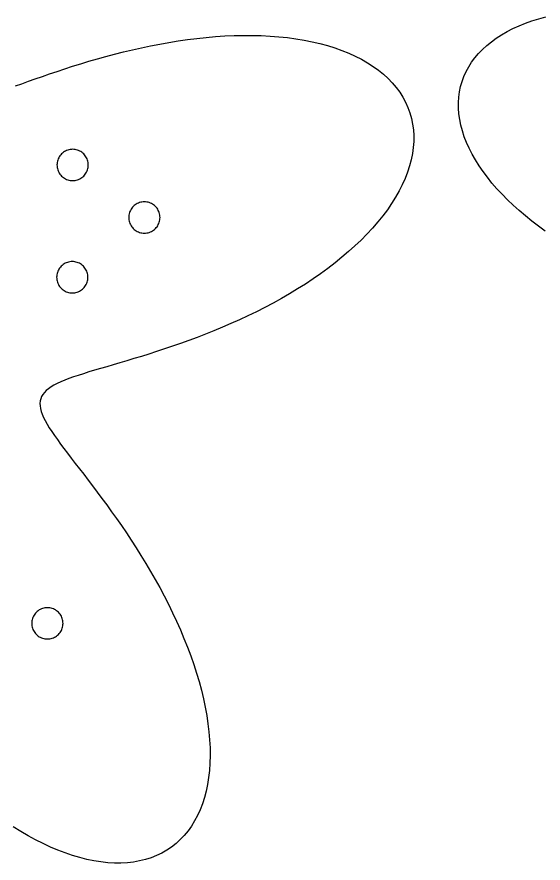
# Model space of a CAD drawing. Header units: millimetres. Extents: x 0 to 479, y 10 to 280.
# Drawn here: x 201.1 to 248.2, y 172.3 to 248 of the extents above; entities that cross this region are included whole.
import ezdxf

# ---------------------------------------------------------------- set-up
doc = ezdxf.new("R2010")
doc.units = ezdxf.units.MM
doc.layers.add('CUT', color=1, linetype='Continuous')

msp = doc.modelspace()

# ---------------------------------------------------------------- linework, layer by layer
at = {"layer": 'CUT'}
for points in [[(248.366, 228.839), (247.755, 229.284), (247.162, 229.739), (246.587, 230.202), (246.032, 230.675), (245.498, 231.155), (244.986, 231.643), (244.499, 232.138), (244.035, 232.638), (243.597, 233.144), (243.186, 233.655), (242.803, 234.169), (242.448, 234.687), (242.122, 235.206), (241.826, 235.727), (241.56, 236.249), (241.326, 236.77), (241.124, 237.29), (240.954, 237.808), (240.817, 238.322), (240.713, 238.833), (240.642, 239.34), (240.604, 239.84), (240.601, 240.334), (240.631, 240.82), (240.694, 241.298), (240.792, 241.767), (240.923, 242.226), (241.087, 242.674), (241.283, 243.111), (241.513, 243.535), (241.775, 243.946), (242.068, 244.344), (242.392, 244.727), (242.747, 245.094), (243.132, 245.447), (243.545, 245.782), (243.987, 246.101), (244.456, 246.403), (244.952, 246.687), (245.473, 246.953), (246.019, 247.201), (246.588, 247.429), (247.18, 247.639), (247.792, 247.83), (248.425, 248.001)], [(200.957, 241.828), (201.527, 242.031), (202.117, 242.242), (202.728, 242.458), (203.359, 242.68), (204.01, 242.904), (204.679, 243.131), (205.367, 243.358), (206.071, 243.586), (206.793, 243.811), (207.53, 244.034), (208.281, 244.253), (209.046, 244.467), (209.824, 244.674), (210.613, 244.874), (211.412, 245.066), (212.22, 245.247), (213.036, 245.419), (213.859, 245.578), (214.686, 245.725), (215.518, 245.859), (216.352, 245.978), (217.187, 246.083), (218.023, 246.171), (218.856, 246.243), (219.686, 246.297), (220.512, 246.333), (221.331, 246.352), (222.143, 246.351), (222.946, 246.33), (223.739, 246.29), (224.519, 246.23), (225.287, 246.15), (226.039, 246.049), (226.776, 245.927), (227.495, 245.784), (228.195, 245.621), (228.874, 245.437), (229.533, 245.232), (230.168, 245.007), (230.78, 244.761), (231.366, 244.495), (231.926, 244.209), (232.458, 243.904), (232.962, 243.58), (233.437, 243.237), (233.882, 242.876), (234.295, 242.498), (234.676, 242.103), (235.025, 241.691), (235.34, 241.264), (235.621, 240.823), (235.867, 240.367), (236.079, 239.898), (236.255, 239.416), (236.396, 238.923), (236.5, 238.419), (236.569, 237.906), (236.601, 237.383), (236.597, 236.852), (236.557, 236.315), (236.48, 235.771), (236.369, 235.222), (236.221, 234.669), (236.038, 234.113), (235.821, 233.554), (235.57, 232.994), (235.285, 232.434), (234.967, 231.874), (234.616, 231.316), (234.235, 230.76), (233.823, 230.207), (233.381, 229.659), (232.911, 229.115), (232.413, 228.577), (231.889, 228.046), (231.339, 227.522), (230.766, 227.006), (230.17, 226.498), (229.552, 226), (228.914, 225.511), (228.258, 225.033), (227.584, 224.566), (226.895, 224.111), (226.191, 223.667), (225.475, 223.235), (224.747, 222.815), (224.01, 222.409), (223.265, 222.015), (222.514, 221.634), (221.758, 221.267), (220.999, 220.912), (220.238, 220.571), (220.238, 220.571), (219.477, 220.243), (218.718, 219.928), (217.962, 219.627), (217.211, 219.337), (216.467, 219.061), (215.73, 218.796), (215.003, 218.543), (214.287, 218.302), (213.583, 218.071), (212.893, 217.851), (212.218, 217.641), (211.56, 217.44), (210.919, 217.248), (210.298, 217.064), (209.696, 216.888), (209.116, 216.718), (208.558, 216.554), (208.024, 216.395), (207.514, 216.241), (207.029, 216.09), (206.57, 215.941), (206.138, 215.795), (205.734, 215.65), (205.357, 215.504), (205.009, 215.358), (204.69, 215.21), (204.4, 215.059), (204.14, 214.904), (203.91, 214.746), (203.71, 214.581), (203.541, 214.411), (203.401, 214.233), (203.291, 214.048), (203.212, 213.853), (203.162, 213.649), (203.142, 213.435), (203.15, 213.209), (203.187, 212.971), (203.253, 212.721), (203.345, 212.457), (203.465, 212.18), (203.611, 211.888), (203.782, 211.58), (203.977, 211.257), (204.196, 210.918), (204.438, 210.563), (204.702, 210.19), (204.986, 209.8), (205.289, 209.393), (205.611, 208.969), (205.95, 208.526), (206.305, 208.066), (206.674, 207.587), (207.057, 207.091), (207.452, 206.577), (207.857, 206.045), (208.272, 205.496), (208.694, 204.929), (209.123, 204.345), (209.557, 203.745), (209.995, 203.129), (210.434, 202.497), (210.875, 201.85), (211.314, 201.188), (211.752, 200.513), (212.186, 199.824), (212.615, 199.124), (213.037, 198.411), (213.453, 197.688), (213.859, 196.955), (214.254, 196.213), (214.638, 195.464), (215.01, 194.707), (215.367, 193.945), (215.709, 193.178), (216.034, 192.408), (216.343, 191.635), (216.633, 190.861), (216.903, 190.087), (217.153, 189.315), (217.382, 188.545), (217.589, 187.778), (217.773, 187.017), (217.934, 186.263), (218.07, 185.516), (218.182, 184.778), (218.268, 184.05), (218.329, 183.334), (218.364, 182.63), (218.373, 181.941), (218.355, 181.267), (218.31, 180.609), (218.238, 179.97), (218.139, 179.349), (218.014, 178.748), (217.861, 178.168), (217.682, 177.611), (217.476, 177.077), (217.244, 176.567), (216.986, 176.082), (216.702, 175.624), (216.394, 175.192), (216.06, 174.788), (215.703, 174.413), (215.322, 174.067), (214.919, 173.75), (214.493, 173.464), (214.047, 173.209), (213.579, 172.985), (213.092, 172.793), (212.586, 172.633), (212.062, 172.505), (211.522, 172.41), (210.965, 172.346), (210.394, 172.316), (209.808, 172.318), (209.21, 172.352), (208.599, 172.418), (207.978, 172.516), (207.348, 172.645), (206.709, 172.806), (206.062, 172.997), (205.409, 173.218), (204.751, 173.468), (204.088, 173.748), (203.423, 174.055), (202.756, 174.389), (202.087, 174.75), (201.419, 175.136), (200.752, 175.546)]]:
    msp.add_lwpolyline(points, dxfattribs=at)
for points in [[(207.4, 234.327), (207.43, 234.433), (207.452, 234.54), (207.464, 234.65), (207.469, 234.759), (207.464, 234.869), (207.452, 234.978), (207.43, 235.086), (207.4, 235.192), (207.362, 235.295), (207.316, 235.395), (207.262, 235.491), (207.201, 235.582), (207.133, 235.669), (207.059, 235.749), (206.978, 235.824), (206.892, 235.892), (206.8, 235.953), (206.704, 236.007), (206.605, 236.053), (206.501, 236.091), (206.396, 236.121), (206.288, 236.142), (206.179, 236.155), (206.069, 236.159), (205.959, 236.155), (205.85, 236.142), (205.742, 236.121), (205.636, 236.091), (205.533, 236.053), (205.433, 236.007), (205.337, 235.953), (205.246, 235.892), (205.16, 235.824), (205.079, 235.749), (205.004, 235.669), (204.936, 235.582), (204.875, 235.491), (204.821, 235.395), (204.775, 235.295), (204.737, 235.192), (204.707, 235.086), (204.686, 234.978), (204.673, 234.869), (204.669, 234.759), (204.673, 234.65), (204.686, 234.54), (204.707, 234.433), (204.737, 234.327), (204.775, 234.224), (204.821, 234.124), (204.875, 234.028), (204.936, 233.936), (205.004, 233.85), (205.079, 233.769), (205.16, 233.695), (205.246, 233.627), (205.337, 233.566), (205.433, 233.512), (205.533, 233.466), (205.636, 233.428), (205.742, 233.398), (205.85, 233.377), (205.959, 233.364), (206.069, 233.359), (206.179, 233.364), (206.288, 233.377), (206.396, 233.398), (206.501, 233.428), (206.605, 233.466), (206.704, 233.512), (206.8, 233.566), (206.892, 233.627), (206.978, 233.695), (207.059, 233.769), (207.133, 233.85), (207.201, 233.936), (207.262, 234.028), (207.316, 234.124), (207.362, 234.224), (207.4, 234.327)], [(213.819, 229.629), (213.849, 229.735), (213.871, 229.843), (213.884, 229.952), (213.888, 230.062), (213.884, 230.171), (213.871, 230.281), (213.849, 230.388), (213.819, 230.494), (213.781, 230.597), (213.735, 230.697), (213.682, 230.793), (213.621, 230.885), (213.552, 230.971), (213.478, 231.052), (213.397, 231.126), (213.311, 231.194), (213.219, 231.255), (213.123, 231.309), (213.024, 231.355), (212.921, 231.393), (212.815, 231.423), (212.707, 231.444), (212.598, 231.457), (212.488, 231.462), (212.378, 231.457), (212.269, 231.444), (212.161, 231.423), (212.055, 231.393), (211.952, 231.355), (211.852, 231.309), (211.756, 231.255), (211.665, 231.194), (211.579, 231.126), (211.498, 231.052), (211.423, 230.971), (211.355, 230.885), (211.294, 230.793), (211.24, 230.697), (211.194, 230.597), (211.156, 230.494), (211.127, 230.388), (211.105, 230.281), (211.092, 230.171), (211.088, 230.062), (211.092, 229.952), (211.105, 229.843), (211.127, 229.735), (211.156, 229.629), (211.194, 229.526), (211.24, 229.426), (211.294, 229.33), (211.355, 229.239), (211.423, 229.152), (211.498, 229.072), (211.579, 228.997), (211.665, 228.929), (211.756, 228.868), (211.852, 228.814), (211.952, 228.768), (212.055, 228.73), (212.161, 228.7), (212.269, 228.679), (212.378, 228.666), (212.488, 228.662), (212.598, 228.666), (212.707, 228.679), (212.815, 228.7), (212.921, 228.73), (213.024, 228.768), (213.123, 228.814), (213.219, 228.868), (213.311, 228.929), (213.397, 228.997), (213.478, 229.072), (213.552, 229.152), (213.621, 229.239), (213.682, 229.33), (213.735, 229.426), (213.781, 229.526), (213.819, 229.629)], [(207.369, 224.284), (207.399, 224.39), (207.42, 224.498), (207.433, 224.607), (207.437, 224.717), (207.433, 224.826), (207.42, 224.936), (207.399, 225.043), (207.369, 225.149), (207.331, 225.252), (207.285, 225.352), (207.231, 225.448), (207.17, 225.54), (207.102, 225.626), (207.027, 225.707), (206.947, 225.781), (206.86, 225.849), (206.769, 225.91), (206.673, 225.964), (206.573, 226.01), (206.47, 226.048), (206.364, 226.078), (206.256, 226.099), (206.147, 226.112), (206.037, 226.117), (205.928, 226.112), (205.818, 226.099), (205.711, 226.078), (205.605, 226.048), (205.502, 226.01), (205.402, 225.964), (205.306, 225.91), (205.214, 225.849), (205.128, 225.781), (205.047, 225.707), (204.973, 225.626), (204.905, 225.54), (204.844, 225.448), (204.79, 225.352), (204.744, 225.252), (204.706, 225.149), (204.676, 225.043), (204.655, 224.936), (204.642, 224.826), (204.637, 224.717), (204.642, 224.607), (204.655, 224.498), (204.676, 224.39), (204.706, 224.284), (204.744, 224.181), (204.79, 224.081), (204.844, 223.985), (204.905, 223.894), (204.973, 223.807), (205.047, 223.727), (205.128, 223.652), (205.214, 223.584), (205.306, 223.523), (205.402, 223.469), (205.502, 223.423), (205.605, 223.385), (205.711, 223.355), (205.818, 223.334), (205.928, 223.321), (206.037, 223.317), (206.147, 223.321), (206.256, 223.334), (206.364, 223.355), (206.47, 223.385), (206.573, 223.423), (206.673, 223.469), (206.769, 223.523), (206.86, 223.584), (206.947, 223.652), (207.027, 223.727), (207.102, 223.807), (207.17, 223.894), (207.231, 223.985), (207.285, 224.081), (207.331, 224.181), (207.369, 224.284)], [(205.142, 193.326), (205.172, 193.432), (205.193, 193.54), (205.206, 193.649), (205.21, 193.759), (205.206, 193.869), (205.193, 193.978), (205.172, 194.086), (205.142, 194.192), (205.104, 194.295), (205.058, 194.395), (205.004, 194.49), (204.943, 194.582), (204.875, 194.668), (204.8, 194.749), (204.72, 194.823), (204.633, 194.892), (204.542, 194.953), (204.446, 195.006), (204.346, 195.052), (204.243, 195.09), (204.137, 195.12), (204.029, 195.142), (203.92, 195.155), (203.81, 195.159), (203.701, 195.155), (203.591, 195.142), (203.484, 195.12), (203.378, 195.09), (203.275, 195.052), (203.175, 195.006), (203.079, 194.953), (202.987, 194.892), (202.901, 194.823), (202.82, 194.749), (202.746, 194.668), (202.678, 194.582), (202.617, 194.49), (202.563, 194.395), (202.517, 194.295), (202.479, 194.192), (202.449, 194.086), (202.428, 193.978), (202.415, 193.869), (202.41, 193.759), (202.415, 193.649), (202.428, 193.54), (202.449, 193.432), (202.479, 193.326), (202.517, 193.223), (202.563, 193.123), (202.617, 193.027), (202.678, 192.936), (202.746, 192.85), (202.82, 192.769), (202.901, 192.694), (202.987, 192.626), (203.079, 192.565), (203.175, 192.512), (203.275, 192.465), (203.378, 192.427), (203.484, 192.398), (203.591, 192.376), (203.701, 192.363), (203.81, 192.359), (203.92, 192.363), (204.029, 192.376), (204.137, 192.398), (204.243, 192.427), (204.346, 192.465), (204.446, 192.512), (204.542, 192.565), (204.633, 192.626), (204.72, 192.694), (204.8, 192.769), (204.875, 192.85), (204.943, 192.936), (205.004, 193.027), (205.058, 193.123), (205.104, 193.223), (205.142, 193.326)]]:
    msp.add_lwpolyline(points, close=True, dxfattribs=at)

doc.saveas('drawing.dxf')
